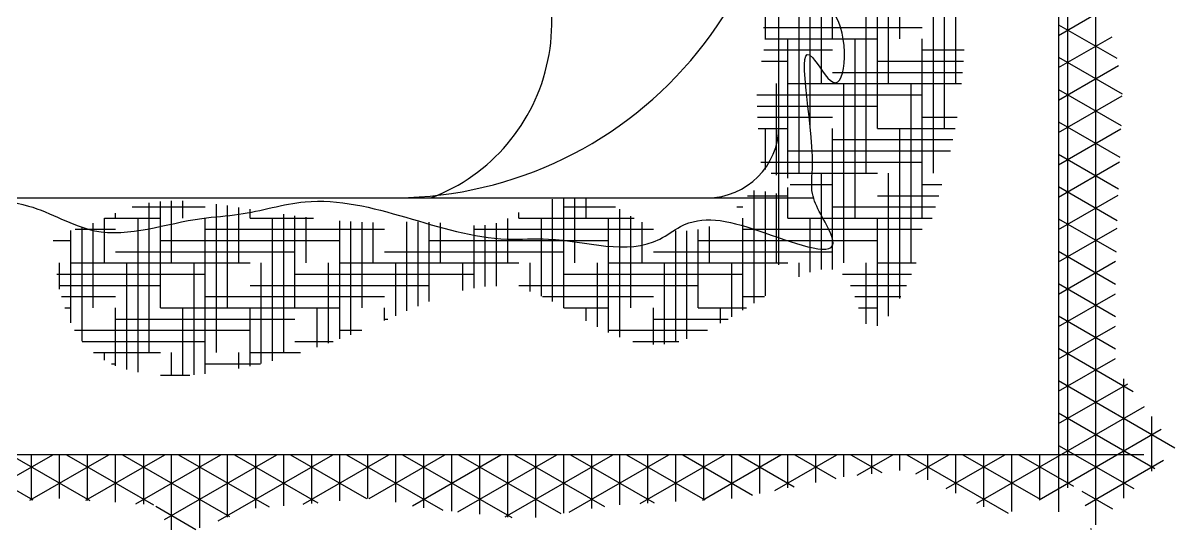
# Model space of a CAD drawing. Header units: millimetres. Extents: x 1787 to 68324, y 1435 to 30835.
# Drawn here: x 7605 to 8890, y 14828 to 15393 of the extents above; entities that cross this region are included whole.
import ezdxf

# ---------------------------------------------------------------- set-up
doc = ezdxf.new("R2010")
doc.units = ezdxf.units.MM

# ---------------------------------------------------------------- blocks, each defined once
blk = doc.blocks.new('A$C200C7901')
for p, q in [((2.3121, 1.6596), (2.3121, 0.0201)), ((2, 0.2957), (2, 1.2957)), ((1.9849, 0.5477), (1.9849, 0.7477)), ((1.9849, 0.5477), (1.9849, 0.7477)), ((2.0599, 0.5477), (2.0599, 0.7477)), ((2.0599, 0.5477), (2.0599, 0.7477)), ((2.1349, 0.5477), (2.1349, 0.7477)), ((2.1349, 0.5477), (2.1349, 0.7477)), ((0.4061, 0.3703), (2.0386, 0.3703)), ((2.4073, 0.0839), (0.9625, 0.0839))]:
    blk.add_line(p, q)
at = {"linetype": 'ByBlock'}
for p, q in [((2.3224, 0.0468), (2.3224, 1.6627)), ((2.3224, 0.0468), (2.3224, 1.6627)), ((2.3537, 0.0056), (2.3537, 1.634)), ((2.3537, 0.0056), (2.3537, 1.634)), ((2.0474, 0.4977), (2.0474, 0.6977)), ((2.0474, 0.4977), (2.0474, 0.6977)), ((2.1224, 0.4977), (2.1224, 0.6977)), ((2.1224, 0.4977), (2.1224, 0.6977)), ((2.1974, 0.4977), (2.1974, 0.6977)), ((2.1974, 0.4977), (2.1974, 0.6977)), ((2.0349, 0.4477), (2.0349, 0.6477)), ((2.0349, 0.4477), (2.0349, 0.6477)), ((2.1099, 0.4477), (2.1099, 0.6477)), ((2.1099, 0.4477), (2.1099, 0.6477)), ((2.1849, 0.4477), (2.1849, 0.6477)), ((2.1849, 0.4477), (2.1849, 0.6477)), ((2.0224, 0.3977), (2.0224, 0.5977)), ((2.0224, 0.3977), (2.0224, 0.5977)), ((2.0974, 0.3977), (2.0974, 0.5977)), ((2.0974, 0.3977), (2.0974, 0.5977)), ((2.1724, 0.3977), (2.1724, 0.5977)), ((2.1724, 0.3977), (2.1724, 0.5977)), ((2.3121, 0.5515), (2.365, 0.5821)), ((2.3121, 0.5515), (2.365, 0.5821)), ((1.9827, 0.5602), (2.1599, 0.5602)), ((1.9827, 0.5602), (2.1599, 0.5602)), ((2.3121, 0.5634), (2.3771, 0.5259)), ((2.3121, 0.5634), (2.3771, 0.5259)), ((1.9842, 0.5477), (2.1099, 0.5477)), ((1.9842, 0.5477), (2.1099, 0.5477)), ((2.0099, 0.3923), (2.0099, 0.5477)), ((2.0099, 0.3923), (2.0099, 0.5477)), ((2.0849, 0.3477), (2.0849, 0.5477)), ((2.0849, 0.3477), (2.0849, 0.5477)), ((2.1599, 0.3477), (2.1599, 0.5477)), ((2.1599, 0.3477), (2.1599, 0.5477)), ((2.3121, 0.5155), (2.3719, 0.55)), ((2.3121, 0.5155), (2.3719, 0.55)), ((1.9831, 0.5352), (2.0599, 0.5352)), ((1.9831, 0.5352), (2.0599, 0.5352)), ((2.1599, 0.5352), (2.2065, 0.5352)), ((2.1599, 0.5352), (2.2065, 0.5352)), ((2.3121, 0.5273), (2.383, 0.4864)), ((2.3121, 0.5273), (2.383, 0.4864)), ((1.9807, 0.5227), (2.0099, 0.5227)), ((1.9807, 0.5227), (2.0099, 0.5227)), ((2.1099, 0.5227), (2.2058, 0.5227)), ((2.1099, 0.5227), (2.2058, 0.5227)), ((2.3121, 0.4794), (2.3788, 0.5179)), ((2.3121, 0.4794), (2.3788, 0.5179)), ((2.0599, 0.5102), (2.2049, 0.5102)), ((2.0599, 0.5102), (2.2049, 0.5102)), ((1.9974, 0.3957), (1.9974, 0.4977)), ((1.9974, 0.3957), (1.9974, 0.4977)), ((2.0099, 0.4977), (2.2038, 0.4977)), ((2.0099, 0.4977), (2.2038, 0.4977)), ((2.0724, 0.2977), (2.0724, 0.4977)), ((2.0724, 0.2977), (2.0724, 0.4977)), ((2.1474, 0.2977), (2.1474, 0.4977)), ((2.1474, 0.2977), (2.1474, 0.4977)), ((2.3121, 0.4912), (2.3817, 0.4511)), ((2.3121, 0.4912), (2.3817, 0.4511)), ((1.9755, 0.4852), (2.1599, 0.4852)), ((1.9755, 0.4852), (2.1599, 0.4852)), ((2.3121, 0.4433), (2.383, 0.4842)), ((2.3121, 0.4433), (2.383, 0.4842)), ((1.9757, 0.4727), (2.1099, 0.4727)), ((1.9757, 0.4727), (2.1099, 0.4727)), ((1.9762, 0.4602), (2.0599, 0.4602)), ((1.9762, 0.4602), (2.0599, 0.4602)), ((2.1599, 0.4602), (2.1987, 0.4602)), ((2.1599, 0.4602), (2.1987, 0.4602)), ((2.3121, 0.4552), (2.3803, 0.4158)), ((2.3121, 0.4552), (2.3803, 0.4158)), ((1.9768, 0.4477), (2.0099, 0.4477)), ((1.9768, 0.4477), (2.0099, 0.4477)), ((1.9849, 0.402), (1.9849, 0.4477)), ((1.9849, 0.402), (1.9849, 0.4477)), ((2.0599, 0.2903), (2.0599, 0.4477)), ((2.0599, 0.2903), (2.0599, 0.4477)), ((2.1099, 0.4477), (2.1965, 0.4477)), ((2.1099, 0.4477), (2.1965, 0.4477)), ((2.1349, 0.2582), (2.1349, 0.4477)), ((2.1349, 0.2582), (2.1349, 0.4477)), ((2.3121, 0.4072), (2.3815, 0.4473)), ((2.3121, 0.4072), (2.3815, 0.4473)), ((2.0599, 0.4352), (2.194, 0.4352)), ((2.0599, 0.4352), (2.194, 0.4352)), ((2.0099, 0.4227), (2.1913, 0.4227)), ((2.0099, 0.4227), (2.1913, 0.4227)), ((2.3121, 0.4191), (2.3789, 0.3805)), ((2.3121, 0.4191), (2.3789, 0.3805)), ((1.9797, 0.4102), (2.1599, 0.4102)), ((1.9797, 0.4102), (2.1599, 0.4102)), ((2.3121, 0.3711), (2.3801, 0.4103)), ((2.3121, 0.3711), (2.3801, 0.4103)), ((1.9915, 0.3977), (2.1099, 0.3977)), ((1.9915, 0.3977), (2.1099, 0.3977)), ((2.0474, 0.2905), (2.0474, 0.3977)), ((2.0474, 0.2905), (2.0474, 0.3977)), ((2.1224, 0.2385), (2.1224, 0.3977)), ((2.1224, 0.2385), (2.1224, 0.3977)), ((1.9724, 0.253), (1.9724, 0.3785)), ((1.9724, 0.253), (1.9724, 0.3785)), ((1.9849, 0.2609), (1.9849, 0.3774)), ((1.9849, 0.2609), (1.9849, 0.3774)), ((1.9974, 0.2977), (1.9974, 0.3753)), ((1.9974, 0.2977), (1.9974, 0.3753)), ((2.0099, 0.3477), (2.0099, 0.382)), ((2.0099, 0.3477), (2.0099, 0.382)), ((2.0127, 0.3852), (2.0599, 0.3852)), ((2.0127, 0.3852), (2.0599, 0.3852)), ((2.1599, 0.3852), (2.1819, 0.3852)), ((2.1599, 0.3852), (2.1819, 0.3852)), ((2.3121, 0.383), (2.3775, 0.3452)), ((2.3121, 0.383), (2.3775, 0.3452)), ((2.3121, 0.335), (2.3786, 0.3734)), ((2.3121, 0.335), (2.3786, 0.3734)), ((1.2785, 0.3602), (1.3599, 0.3602)), ((1.2785, 0.3602), (1.3599, 0.3602)), ((1.2974, 0.1977), (1.2974, 0.3647)), ((1.2974, 0.1977), (1.2974, 0.3647)), ((1.3099, 0.2477), (1.3099, 0.3663)), ((1.3099, 0.2477), (1.3099, 0.3663)), ((1.3224, 0.2977), (1.3224, 0.3669)), ((1.3224, 0.2977), (1.3224, 0.3669)), ((1.3349, 0.3477), (1.3349, 0.3668)), ((1.3349, 0.3477), (1.3349, 0.3668)), ((1.3724, 0.1977), (1.3724, 0.3634)), ((1.3724, 0.1977), (1.3724, 0.3634)), ((1.3849, 0.2477), (1.3849, 0.3616)), ((1.3849, 0.2477), (1.3849, 0.3616)), ((1.7474, 0.2546), (1.7474, 0.3689)), ((1.7474, 0.2546), (1.7474, 0.3689)), ((1.7599, 0.2477), (1.7599, 0.3703)), ((1.7599, 0.2477), (1.7599, 0.3703)), ((1.7599, 0.3602), (1.8177, 0.3602)), ((1.7599, 0.3602), (1.8177, 0.3602)), ((1.7724, 0.2977), (1.7724, 0.3703)), ((1.7724, 0.2977), (1.7724, 0.3703)), ((1.7849, 0.3477), (1.7849, 0.3703)), ((1.7849, 0.3477), (1.7849, 0.3703)), ((1.9532, 0.3602), (1.9599, 0.3602)), ((1.9532, 0.3602), (1.9599, 0.3602)), ((1.9648, 0.3727), (2.0099, 0.3727)), ((1.9648, 0.3727), (2.0099, 0.3727)), ((2.0599, 0.3602), (2.1747, 0.3602)), ((2.0599, 0.3602), (2.1747, 0.3602)), ((2.1099, 0.3727), (2.1784, 0.3727)), ((2.1099, 0.3727), (2.1784, 0.3727)), ((1.2474, 0.2977), (1.2474, 0.3476)), ((1.2474, 0.2977), (1.2474, 0.3476)), ((1.2475, 0.3477), (1.3099, 0.3477)), ((1.2475, 0.3477), (1.3099, 0.3477)), ((1.2599, 0.3477), (1.2599, 0.3531)), ((1.2599, 0.3477), (1.2599, 0.3531)), ((1.2849, 0.1758), (1.2849, 0.3477)), ((1.2849, 0.1758), (1.2849, 0.3477)), ((1.3599, 0.1741), (1.3599, 0.3477)), ((1.3599, 0.1741), (1.3599, 0.3477)), ((1.3974, 0.2977), (1.3974, 0.3597)), ((1.3974, 0.2977), (1.3974, 0.3597)), ((1.4099, 0.3477), (1.4099, 0.3578)), ((1.4099, 0.3477), (1.4099, 0.3578)), ((1.4099, 0.3477), (1.4806, 0.3477)), ((1.4099, 0.3477), (1.4806, 0.3477)), ((1.4349, 0.1886), (1.4349, 0.3477)), ((1.4349, 0.1886), (1.4349, 0.3477)), ((1.4474, 0.1977), (1.4474, 0.3521)), ((1.4474, 0.1977), (1.4474, 0.3521)), ((1.4599, 0.2477), (1.4599, 0.3504)), ((1.4599, 0.2477), (1.4599, 0.3504)), ((1.4724, 0.2977), (1.4724, 0.3487)), ((1.4724, 0.2977), (1.4724, 0.3487)), ((1.6974, 0.2977), (1.6974, 0.3472)), ((1.6974, 0.2977), (1.6974, 0.3472)), ((1.7099, 0.3477), (1.7099, 0.3539)), ((1.7099, 0.3477), (1.7099, 0.3539)), ((1.7099, 0.3477), (1.8383, 0.3477)), ((1.7099, 0.3477), (1.8383, 0.3477)), ((1.7349, 0.2607), (1.7349, 0.3477)), ((1.7349, 0.2607), (1.7349, 0.3477)), ((1.8099, 0.2201), (1.8099, 0.3477)), ((1.8099, 0.2201), (1.8099, 0.3477)), ((1.8224, 0.2148), (1.8224, 0.3575)), ((1.8224, 0.2148), (1.8224, 0.3575)), ((1.8349, 0.2477), (1.8349, 0.3497)), ((1.8349, 0.2477), (1.8349, 0.3497)), ((1.9599, 0.2452), (1.9599, 0.3477)), ((1.9599, 0.2452), (1.9599, 0.3477)), ((2.0099, 0.3477), (2.1708, 0.3477)), ((2.0099, 0.3477), (2.1708, 0.3477)), ((2.0349, 0.2874), (2.0349, 0.3477)), ((2.0349, 0.2874), (2.0349, 0.3477)), ((2.1099, 0.2274), (2.1099, 0.3477)), ((2.1099, 0.2274), (2.1099, 0.3477)), ((1.2148, 0.3352), (1.2599, 0.3352)), ((1.2148, 0.3352), (1.2599, 0.3352)), ((1.2224, 0.2106), (1.2224, 0.3375)), ((1.2224, 0.2106), (1.2224, 0.3375)), ((1.2349, 0.2477), (1.2349, 0.3422)), ((1.2349, 0.2477), (1.2349, 0.3422)), ((1.3599, 0.3352), (1.5599, 0.3352)), ((1.3599, 0.3352), (1.5599, 0.3352)), ((1.5099, 0.2129), (1.5099, 0.3447)), ((1.5099, 0.2129), (1.5099, 0.3447)), ((1.5224, 0.2177), (1.5224, 0.3438)), ((1.5224, 0.2177), (1.5224, 0.3438)), ((1.5349, 0.2477), (1.5349, 0.3431)), ((1.5349, 0.2477), (1.5349, 0.3431)), ((1.5474, 0.2977), (1.5474, 0.3428)), ((1.5474, 0.2977), (1.5474, 0.3428)), ((1.5849, 0.2443), (1.5849, 0.3434)), ((1.5849, 0.2443), (1.5849, 0.3434)), ((1.5974, 0.2496), (1.5974, 0.3435)), ((1.5974, 0.2496), (1.5974, 0.3435)), ((1.6099, 0.2546), (1.6099, 0.3432)), ((1.6099, 0.2546), (1.6099, 0.3432)), ((1.6224, 0.2977), (1.6224, 0.3424)), ((1.6224, 0.2977), (1.6224, 0.3424)), ((1.6599, 0.2695), (1.6599, 0.3394)), ((1.6599, 0.2695), (1.6599, 0.3394)), ((1.6599, 0.3352), (1.8599, 0.3352)), ((1.6599, 0.3352), (1.8599, 0.3352)), ((1.6724, 0.2713), (1.6724, 0.3398)), ((1.6724, 0.2713), (1.6724, 0.3398)), ((1.6849, 0.272), (1.6849, 0.3422)), ((1.6849, 0.272), (1.6849, 0.3422)), ((1.8474, 0.2977), (1.8474, 0.3432)), ((1.8474, 0.2977), (1.8474, 0.3432)), ((1.9099, 0.2477), (1.9099, 0.3349)), ((1.9099, 0.2477), (1.9099, 0.3349)), ((1.9224, 0.2977), (1.9224, 0.3385)), ((1.9224, 0.2977), (1.9224, 0.3385)), ((1.9599, 0.3352), (2.1599, 0.3352)), ((1.9599, 0.3352), (2.1599, 0.3352)), ((2.3121, 0.3469), (2.3761, 0.31)), ((2.3121, 0.3469), (2.3761, 0.31)), ((2.3121, 0.299), (2.3772, 0.3365)), ((2.3121, 0.299), (2.3772, 0.3365)), ((1.1904, 0.3227), (1.2099, 0.3227)), ((1.1904, 0.3227), (1.2099, 0.3227)), ((1.2099, 0.2308), (1.2099, 0.334)), ((1.2099, 0.2308), (1.2099, 0.334)), ((1.3099, 0.3227), (1.5099, 0.3227)), ((1.3099, 0.3227), (1.5099, 0.3227)), ((1.6099, 0.3227), (1.8099, 0.3227)), ((1.6099, 0.3227), (1.8099, 0.3227)), ((1.8849, 0.2093), (1.8849, 0.3337)), ((1.8849, 0.2093), (1.8849, 0.3337)), ((1.8974, 0.2129), (1.8974, 0.3335)), ((1.8974, 0.2129), (1.8974, 0.3335)), ((1.9099, 0.3227), (2.1099, 0.3227)), ((1.9099, 0.3227), (2.1099, 0.3227)), ((1.2599, 0.3102), (1.4599, 0.3102)), ((1.2599, 0.3102), (1.4599, 0.3102)), ((1.5599, 0.3102), (1.7599, 0.3102)), ((1.5599, 0.3102), (1.7599, 0.3102)), ((1.8599, 0.3102), (2.0599, 0.3102)), ((1.8599, 0.3102), (2.0599, 0.3102)), ((2.3121, 0.3108), (2.3755, 0.2742)), ((2.3121, 0.3108), (2.3755, 0.2742)), ((1.1974, 0.2683), (1.1974, 0.2977)), ((1.1974, 0.2683), (1.1974, 0.2977)), ((1.2099, 0.2977), (1.4099, 0.2977)), ((1.2099, 0.2977), (1.4099, 0.2977)), ((1.2724, 0.1788), (1.2724, 0.2977)), ((1.2724, 0.1788), (1.2724, 0.2977)), ((1.3474, 0.173), (1.3474, 0.2977)), ((1.3474, 0.173), (1.3474, 0.2977)), ((1.4224, 0.1854), (1.4224, 0.2977)), ((1.4224, 0.1854), (1.4224, 0.2977)), ((1.4974, 0.2083), (1.4974, 0.2977)), ((1.4974, 0.2083), (1.4974, 0.2977)), ((1.5099, 0.2977), (1.7099, 0.2977)), ((1.5099, 0.2977), (1.7099, 0.2977)), ((1.5724, 0.2389), (1.5724, 0.2977)), ((1.5724, 0.2389), (1.5724, 0.2977)), ((1.6474, 0.2668), (1.6474, 0.2977)), ((1.6474, 0.2668), (1.6474, 0.2977)), ((1.7224, 0.2658), (1.7224, 0.2977)), ((1.7224, 0.2658), (1.7224, 0.2977)), ((1.7974, 0.2263), (1.7974, 0.2977)), ((1.7974, 0.2263), (1.7974, 0.2977)), ((1.8099, 0.2977), (2.0099, 0.2977)), ((1.8099, 0.2977), (2.0099, 0.2977)), ((1.8724, 0.2072), (1.8724, 0.2977)), ((1.8724, 0.2072), (1.8724, 0.2977)), ((1.9474, 0.2376), (1.9474, 0.2977)), ((1.9474, 0.2376), (1.9474, 0.2977)), ((2.0224, 0.2822), (2.0224, 0.2977)), ((2.0224, 0.2822), (2.0224, 0.2977)), ((2.0974, 0.2299), (2.0974, 0.2977)), ((2.0974, 0.2299), (2.0974, 0.2977)), ((2.1099, 0.2977), (2.153, 0.2977)), ((2.1099, 0.2977), (2.153, 0.2977)), ((2.3121, 0.2629), (2.3757, 0.2996)), ((2.3121, 0.2629), (2.3757, 0.2996)), ((1.1943, 0.2852), (1.3599, 0.2852)), ((1.1943, 0.2852), (1.3599, 0.2852)), ((1.4599, 0.2852), (1.6599, 0.2852)), ((1.4599, 0.2852), (1.6599, 0.2852)), ((1.7599, 0.2852), (1.9599, 0.2852)), ((1.7599, 0.2852), (1.9599, 0.2852)), ((2.0708, 0.2852), (2.1478, 0.2852)), ((2.0708, 0.2852), (2.1478, 0.2852)), ((1.1965, 0.2727), (1.3099, 0.2727)), ((1.1965, 0.2727), (1.3099, 0.2727)), ((1.4099, 0.2727), (1.6099, 0.2727)), ((1.4099, 0.2727), (1.6099, 0.2727)), ((1.7099, 0.2727), (1.9099, 0.2727)), ((1.7099, 0.2727), (1.9099, 0.2727)), ((2.08, 0.2727), (2.1422, 0.2727)), ((2.08, 0.2727), (2.1422, 0.2727)), ((2.3121, 0.2747), (2.3755, 0.2381)), ((2.3121, 0.2747), (2.3755, 0.2381)), ((1.1994, 0.2602), (1.2599, 0.2602)), ((1.1994, 0.2602), (1.2599, 0.2602)), ((1.3599, 0.2602), (1.5599, 0.2602)), ((1.3599, 0.2602), (1.5599, 0.2602)), ((1.7361, 0.2602), (1.8599, 0.2602)), ((1.7361, 0.2602), (1.8599, 0.2602)), ((1.9599, 0.2602), (1.9838, 0.2602)), ((1.9599, 0.2602), (1.9838, 0.2602)), ((2.0848, 0.2602), (2.1359, 0.2602)), ((2.0848, 0.2602), (2.1359, 0.2602)), ((2.3121, 0.2268), (2.3755, 0.2634)), ((2.3121, 0.2268), (2.3755, 0.2634)), ((1.2031, 0.2477), (1.2099, 0.2477)), ((1.2031, 0.2477), (1.2099, 0.2477)), ((1.2599, 0.1831), (1.2599, 0.2477)), ((1.2599, 0.1831), (1.2599, 0.2477)), ((1.3099, 0.2477), (1.5099, 0.2477)), ((1.3099, 0.2477), (1.5099, 0.2477)), ((1.3349, 0.1723), (1.3349, 0.2477)), ((1.3349, 0.1723), (1.3349, 0.2477)), ((1.4099, 0.1825), (1.4099, 0.2477)), ((1.4099, 0.1825), (1.4099, 0.2477)), ((1.4849, 0.2039), (1.4849, 0.2477)), ((1.4849, 0.2039), (1.4849, 0.2477)), ((1.5599, 0.2335), (1.5599, 0.2477)), ((1.5599, 0.2335), (1.5599, 0.2477)), ((1.7599, 0.2477), (1.8099, 0.2477)), ((1.7599, 0.2477), (1.8099, 0.2477)), ((1.7849, 0.2332), (1.7849, 0.2477)), ((1.7849, 0.2332), (1.7849, 0.2477)), ((1.8599, 0.2068), (1.8599, 0.2477)), ((1.8599, 0.2068), (1.8599, 0.2477)), ((1.9099, 0.2477), (1.9639, 0.2477)), ((1.9099, 0.2477), (1.9639, 0.2477)), ((1.9349, 0.2304), (1.9349, 0.2477)), ((1.9349, 0.2304), (1.9349, 0.2477)), ((2.0888, 0.2477), (2.1099, 0.2477)), ((2.0888, 0.2477), (2.1099, 0.2477)), ((1.2599, 0.2352), (1.4599, 0.2352)), ((1.2599, 0.2352), (1.4599, 0.2352)), ((1.5599, 0.2352), (1.5638, 0.2352)), ((1.5599, 0.2352), (1.5638, 0.2352)), ((1.8599, 0.2352), (1.9433, 0.2352)), ((1.8599, 0.2352), (1.9433, 0.2352)), ((2.3121, 0.2387), (2.3755, 0.202)), ((2.3121, 0.2387), (2.3755, 0.202)), ((1.2142, 0.2227), (1.4099, 0.2227)), ((1.2142, 0.2227), (1.4099, 0.2227)), ((1.5099, 0.2227), (1.5346, 0.2227)), ((1.5099, 0.2227), (1.5346, 0.2227)), ((1.8099, 0.2227), (1.9203, 0.2227)), ((1.8099, 0.2227), (1.9203, 0.2227)), ((2.3121, 0.1907), (2.3755, 0.2273)), ((2.3121, 0.1907), (2.3755, 0.2273)), ((1.2227, 0.2102), (1.3599, 0.2102)), ((1.2227, 0.2102), (1.3599, 0.2102)), ((1.4599, 0.2102), (1.5027, 0.2102)), ((1.4599, 0.2102), (1.5027, 0.2102)), ((1.8368, 0.2102), (1.8884, 0.2102)), ((1.8368, 0.2102), (1.8884, 0.2102)), ((1.2351, 0.1977), (1.3099, 0.1977)), ((1.2351, 0.1977), (1.3099, 0.1977)), ((1.2474, 0.1892), (1.2474, 0.1977)), ((1.2474, 0.1892), (1.2474, 0.1977)), ((1.3224, 0.1722), (1.3224, 0.1977)), ((1.3224, 0.1722), (1.3224, 0.1977)), ((1.3974, 0.1799), (1.3974, 0.1977)), ((1.3974, 0.1799), (1.3974, 0.1977)), ((1.4099, 0.1977), (1.4662, 0.1977)), ((1.4099, 0.1977), (1.4662, 0.1977)), ((2.3121, 0.2026), (2.3953, 0.1545)), ((2.3121, 0.2026), (2.3953, 0.1545)), ((1.2552, 0.1852), (1.2599, 0.1852)), ((1.2552, 0.1852), (1.2599, 0.1852)), ((1.3599, 0.1852), (1.4215, 0.1852)), ((1.3599, 0.1852), (1.4215, 0.1852)), ((2.3121, 0.1546), (2.3755, 0.1912)), ((2.3121, 0.1546), (2.3755, 0.1912)), ((1.3099, 0.1727), (1.3428, 0.1727)), ((1.3099, 0.1727), (1.3428, 0.1727)), ((2.3849, 0.0355), (2.3849, 0.1686)), ((2.3849, 0.0355), (2.3849, 0.1686)), ((2.3121, 0.1665), (2.4419, 0.0916)), ((2.3121, 0.1665), (2.4419, 0.0916)), ((2.3121, 0.1185), (2.3891, 0.163)), ((2.3121, 0.1185), (2.3891, 0.163)), ((2.2208, 0.0297), (2.4078, 0.1377)), ((2.2208, 0.0297), (2.4078, 0.1377)), ((2.3121, 0.1304), (2.4193, 0.0685)), ((2.3121, 0.1304), (2.4193, 0.0685)), ((2.4162, 0.0655), (2.4162, 0.1264)), ((2.4162, 0.0655), (2.4162, 0.1264)), ((2.2903, 0.0337), (2.4265, 0.1124)), ((2.2903, 0.0337), (2.4265, 0.1124)), ((2.3121, 0.0943), (2.3958, 0.046)), ((2.3121, 0.0943), (2.3958, 0.046)), ((1.0801, 0.0839), (1.1675, 0.0335)), ((1.0801, 0.0839), (1.1675, 0.0335)), ((1.0891, 0.0259), (1.1897, 0.0839)), ((1.0891, 0.0259), (1.1897, 0.0839)), ((1.1426, 0.0839), (1.2313, 0.0327)), ((1.1426, 0.0839), (1.2313, 0.0327)), ((1.1642, 0.0331), (1.2522, 0.0839)), ((1.1642, 0.0331), (1.2522, 0.0839)), ((1.1662, 0.0333), (1.1662, 0.0839)), ((1.1662, 0.0333), (1.1662, 0.0839)), ((1.1974, 0.0351), (1.1974, 0.0839)), ((1.1974, 0.0351), (1.1974, 0.0839)), ((1.2051, 0.0839), (1.3023, 0.0278)), ((1.2051, 0.0839), (1.3023, 0.0278)), ((1.2266, 0.033), (1.3147, 0.0839)), ((1.2266, 0.033), (1.3147, 0.0839)), ((1.2287, 0.0329), (1.2287, 0.0839)), ((1.2287, 0.0329), (1.2287, 0.0839)), ((1.2599, 0.0308), (1.2599, 0.0839)), ((1.2599, 0.0308), (1.2599, 0.0839)), ((1.2676, 0.0839), (1.3871, 0.015)), ((1.2676, 0.0839), (1.3871, 0.015)), ((1.2824, 0.0292), (1.3772, 0.0839)), ((1.2824, 0.0292), (1.3772, 0.0839)), ((1.2912, 0.0286), (1.2912, 0.0839)), ((1.2912, 0.0286), (1.2912, 0.0839)), ((1.3146, 0.0117), (1.4397, 0.0839)), ((1.3146, 0.0117), (1.4397, 0.0839)), ((1.3224, 0), (1.3224, 0.0839)), ((1.3224, 0), (1.3224, 0.0839)), ((1.3301, 0.0839), (1.4312, 0.0256)), ((1.3301, 0.0839), (1.4312, 0.0256)), ((1.3537, 0.0022), (1.3537, 0.0839)), ((1.3537, 0.0022), (1.3537, 0.0839)), ((1.3743, 0.0101), (1.5022, 0.0839)), ((1.3743, 0.0101), (1.5022, 0.0839)), ((1.3849, 0.0141), (1.3849, 0.0839)), ((1.3849, 0.0141), (1.3849, 0.0839)), ((1.3926, 0.0839), (1.4856, 0.0302)), ((1.3926, 0.0839), (1.4856, 0.0302)), ((1.4162, 0.0243), (1.4162, 0.0839)), ((1.4162, 0.0243), (1.4162, 0.0839)), ((1.4474, 0.027), (1.4474, 0.0839)), ((1.4474, 0.027), (1.4474, 0.0839)), ((1.4551, 0.0839), (1.54, 0.0349)), ((1.4551, 0.0839), (1.54, 0.0349)), ((1.4693, 0.0288), (1.5647, 0.0839)), ((1.4693, 0.0288), (1.5647, 0.0839)), ((1.4787, 0.0296), (1.4787, 0.0839)), ((1.4787, 0.0296), (1.4787, 0.0839)), ((1.5099, 0.0323), (1.5099, 0.0839)), ((1.5099, 0.0323), (1.5099, 0.0839)), ((1.5176, 0.0839), (1.6251, 0.0219)), ((1.5176, 0.0839), (1.6251, 0.0219)), ((1.5412, 0.035), (1.5412, 0.0839)), ((1.5412, 0.035), (1.5412, 0.0839)), ((1.5427, 0.0351), (1.6272, 0.0839)), ((1.5427, 0.0351), (1.6272, 0.0839)), ((1.5724, 0.0308), (1.5724, 0.0839)), ((1.5724, 0.0308), (1.5724, 0.0839)), ((1.5801, 0.0839), (1.7018, 0.0137)), ((1.5801, 0.0839), (1.7018, 0.0137)), ((1.5911, 0.027), (1.6897, 0.0839)), ((1.5911, 0.027), (1.6897, 0.0839)), ((1.6037, 0.0245), (1.6037, 0.0839)), ((1.6037, 0.0245), (1.6037, 0.0839)), ((1.6349, 0.0208), (1.6349, 0.0839)), ((1.6349, 0.0208), (1.6349, 0.0839)), ((1.6416, 0.0201), (1.7522, 0.0839)), ((1.6416, 0.0201), (1.7522, 0.0839)), ((1.6426, 0.0839), (1.7565, 0.0182)), ((1.6426, 0.0839), (1.7565, 0.0182)), ((1.6662, 0.0175), (1.6662, 0.0839)), ((1.6662, 0.0175), (1.6662, 0.0839)), ((1.6944, 0.0145), (1.8147, 0.0839)), ((1.6944, 0.0145), (1.8147, 0.0839)), ((1.6974, 0.0141), (1.6974, 0.0839)), ((1.6974, 0.0141), (1.6974, 0.0839)), ((1.7051, 0.0839), (1.8054, 0.026)), ((1.7051, 0.0839), (1.8054, 0.026)), ((1.7287, 0.0137), (1.7287, 0.0839)), ((1.7287, 0.0137), (1.7287, 0.0839)), ((1.7599, 0.0187), (1.7599, 0.0839)), ((1.7599, 0.0187), (1.7599, 0.0839)), ((1.7659, 0.0197), (1.8772, 0.0839)), ((1.7659, 0.0197), (1.8772, 0.0839)), ((1.7676, 0.0839), (1.8606, 0.0303)), ((1.7676, 0.0839), (1.8606, 0.0303)), ((1.7912, 0.0237), (1.7912, 0.0839)), ((1.7912, 0.0237), (1.7912, 0.0839)), ((1.8224, 0.0281), (1.8224, 0.0839)), ((1.8224, 0.0281), (1.8224, 0.0839)), ((1.8301, 0.0839), (1.9175, 0.0335)), ((1.8301, 0.0839), (1.9175, 0.0335)), ((1.8452, 0.0294), (1.9397, 0.0839)), ((1.8452, 0.0294), (1.9397, 0.0839)), ((1.8537, 0.0299), (1.8537, 0.0839)), ((1.8537, 0.0299), (1.8537, 0.0839)), ((1.8849, 0.0316), (1.8849, 0.0839)), ((1.8849, 0.0316), (1.8849, 0.0839)), ((1.8926, 0.0839), (1.9706, 0.0389)), ((1.8926, 0.0839), (1.9706, 0.0389)), ((1.9146, 0.0333), (2.0022, 0.0839)), ((1.9146, 0.0333), (2.0022, 0.0839)), ((1.9162, 0.0334), (1.9162, 0.0839)), ((1.9162, 0.0334), (1.9162, 0.0839)), ((1.9474, 0.0352), (1.9474, 0.0839)), ((1.9474, 0.0352), (1.9474, 0.0839)), ((1.9551, 0.0839), (2.017, 0.0482)), ((1.9551, 0.0839), (2.017, 0.0482)), ((1.9787, 0.0405), (1.9787, 0.0839)), ((1.9787, 0.0405), (1.9787, 0.0839)), ((1.9953, 0.0438), (2.0647, 0.0839)), ((1.9953, 0.0438), (2.0647, 0.0839)), ((2.0099, 0.0468), (2.0099, 0.0839)), ((2.0099, 0.0468), (2.0099, 0.0839)), ((2.0176, 0.0839), (2.0634, 0.0575)), ((2.0176, 0.0839), (2.0634, 0.0575)), ((2.0412, 0.053), (2.0412, 0.0839)), ((2.0412, 0.053), (2.0412, 0.0839)), ((2.0724, 0.0592), (2.0724, 0.0839)), ((2.0724, 0.0592), (2.0724, 0.0839)), ((2.0801, 0.0839), (2.1147, 0.0639)), ((2.0801, 0.0839), (2.1147, 0.0639)), ((2.0873, 0.0609), (2.1272, 0.0839)), ((2.0873, 0.0609), (2.1272, 0.0839)), ((2.1037, 0.0627), (2.1037, 0.0839)), ((2.1037, 0.0627), (2.1037, 0.0839)), ((2.1349, 0.0662), (2.1349, 0.0839)), ((2.1349, 0.0662), (2.1349, 0.0839)), ((2.1426, 0.0839), (2.2557, 0.0186)), ((2.1426, 0.0839), (2.2557, 0.0186)), ((2.1526, 0.0625), (2.1897, 0.0839)), ((2.1526, 0.0625), (2.1897, 0.0839)), ((2.1662, 0.056), (2.1662, 0.0839)), ((2.1662, 0.056), (2.1662, 0.0839)), ((2.1867, 0.0461), (2.2522, 0.0839)), ((2.1867, 0.0461), (2.2522, 0.0839)), ((2.1974, 0.041), (2.1974, 0.0839)), ((2.1974, 0.041), (2.1974, 0.0839)), ((2.2051, 0.0839), (2.2913, 0.0342)), ((2.2051, 0.0839), (2.2913, 0.0342)), ((2.2287, 0.0259), (2.2287, 0.0839)), ((2.2287, 0.0259), (2.2287, 0.0839)), ((2.2599, 0.0205), (2.2599, 0.0839)), ((2.2599, 0.0205), (2.2599, 0.0839)), ((2.2676, 0.0839), (2.3285, 0.0488)), ((2.2676, 0.0839), (2.3285, 0.0488)), ((2.2912, 0.0341), (2.2912, 0.0839)), ((2.2912, 0.0341), (2.2912, 0.0839)), ((2.3417, 0.0273), (2.429, 0.0777)), ((2.3417, 0.0273), (2.429, 0.0777)), ((2.338, 0.0433), (2.3723, 0.0235)), ((2.338, 0.0433), (2.3723, 0.0235)), ((1.3048, 0.0264), (1.3494, 0.0006)), ((1.3048, 0.0264), (1.3494, 0.0006)), ((2.3476, 0.0017), (2.3488, 0.001)), ((2.3476, 0.0017), (2.3488, 0.001))]:
    blk.add_line(p, q, dxfattribs=at)
for centre, radius, start, end in [((1.5693, 0.8075), 0.4372, 269.0679, 9.9322), ((1.5372, 0.5659), 0.2094, 290.9415, 45.7647), ((1.92, 0.4503), 0.08, 270, 0)]:
    blk.add_arc(centre, radius, start, end)
blk.add_open_spline([(0.473, 1.2954), (0.4739, 1.2781), (0.4755, 1.2477), (0.5032, 1.2084), (0.4801, 1.1701), (0.4928, 1.1255), (0.4674, 1.0912), (0.4579, 1.0351), (0.501, 0.9724), (0.4311, 0.8832), (0.4902, 0.8637), (0.4843, 0.8288), (0.4774, 0.7906), (0.4625, 0.7457), (0.459, 0.6999), (0.4816, 0.6664), (0.4748, 0.625), (0.4791, 0.5889), (0.4533, 0.5528), (0.4738, 0.5004), (0.4658, 0.4502), (0.4696, 0.3946), (0.4189, 0.3935), (0.4493, 0.3684), (0.4694, 0.3857), (0.4922, 0.3576), (0.5297, 0.3262), (0.5917, 0.3353), (0.6454, 0.3754), (0.7083, 0.3741), (0.7643, 0.3328), (0.826, 0.346), (0.925, 0.3388), (1.0353, 0.3593), (1.1561, 0.3744), (1.2477, 0.3154), (1.3302, 0.3474), (1.4086, 0.3512), (1.5217, 0.3878), (1.6362, 0.3176), (1.7682, 0.3285), (1.8402, 0.3019), (1.9071, 0.3529), (1.9647, 0.3412), (2.0795, 0.2948), (2.0472, 0.3498), (2.0343, 0.3772), (2.0435, 0.43), (2.0109, 0.5782), (2.0746, 0.4643), (2.0805, 0.584), (2.0084, 0.5979), (2.0343, 0.6846), (2.0344, 0.746), (2.0293, 0.8096), (2.0489, 0.8545), (2.0652, 0.9218), (1.9842, 0.9297), (2.0007, 1.0162), (2.0367, 1.0585), (2.0367, 1.1102), (2.0457, 1.1647), (2.0226, 1.2084), (2.0234, 1.2306), (2.0236, 1.2352)], degree=3, knots=[0, 0, 0, 0, 51.660678, 90.967412, 128.902454, 170.303599, 219.852997, 247.834962, 336.321557, 429.35469, 458.821847, 477.222321, 524.135809, 581.038434, 617.839381, 657.146115, 693.947125, 740.178081, 760.753248, 820.731705, 885.133458, 928.777044, 953.563729, 976.574207, 995.553042, 1018.563482, 1064.584401, 1147.951297, 1174.787598, 1266.851571, 1308.018447, 1377.066427, 1441.511314, 1608.245014, 1714.11869, 1792.771707, 1913.247991, 1954.931389, 2029.864445, 2259.189419, 2305.221512, 2429.507982, 2456.344283, 2543.92595, 2627.925037, 2662.96218, 2687.736879, 2719.937755, 2839.540991, 2875.47895, 2953.681041, 2993.270313, 3066.872333, 3154.395764, 3200.397042, 3248.426375, 3312.828127, 3347.881398, 3444.484026, 3481.577522, 3518.665244, 3592.267265, 3644.719162, 3658.519501, 3658.519501, 3658.519501, 3658.519501], dxfattribs=at)

msp = doc.modelspace()

# ---------------------------------------------------------------- block references
at = {"xscale": 1000, "yscale": 1000, "zscale": 1000}
msp.add_blockref('A$C200C7901', (6448.1, 14827.7), dxfattribs=at)

doc.saveas('drawing.dxf')
